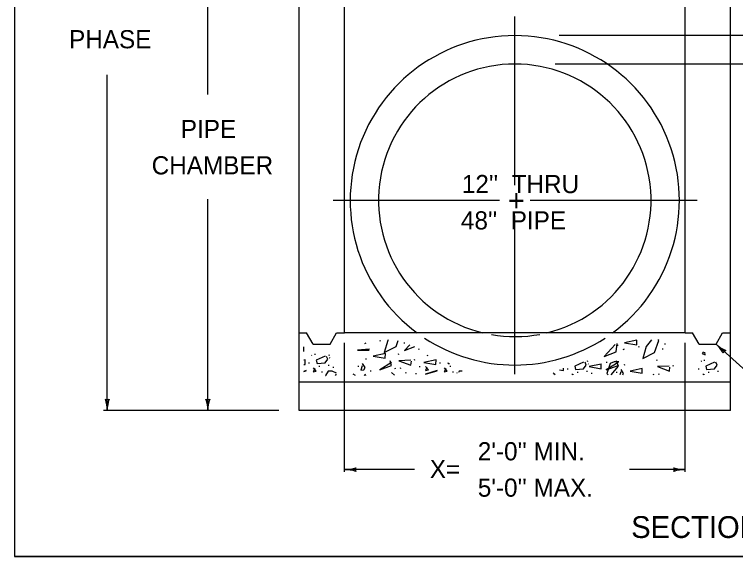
# Model space of a CAD drawing. Extents: x 1007 to 1035.5, y 1000.5 to 1021.5.
# Drawn here: x 1007 to 1014.94, y 1000.5 to 1006.47 of the extents above; entities that cross this region are included whole.
import ezdxf

# ---------------------------------------------------------------- set-up
doc = ezdxf.new("R2010")
doc.units = 0
for name, color, linetype in [('1', 7, 'Continuous'), ('10', 7, 'Continuous'), ('11', 7, 'Continuous'), ('5', 7, 'Continuous')]:
    doc.layers.add(name, color=color, linetype=linetype)

msp = doc.modelspace()

# ---------------------------------------------------------------- linework, layer by layer
at = {"layer": '1'}
for p, q in [((1009.1295, 1005.584), (1009.1295, 1007.0449)), ((1010.1347, 1002.1074), (1010.1347, 1007.0449)), ((1014.8847, 1002.1074), (1014.8847, 1007.0449)), ((1010.6347, 1002.9617), (1010.6347, 1006.5449)), ((1014.3847, 1002.9617), (1014.3847, 1006.5449)), ((1012.5097, 1004.5878), (1012.5097, 1006.4415)), ((1015.8323, 1006.2325), (1012.9993, 1006.2325)), ((1015.5387, 1005.92), (1012.9558, 1005.92)), ((1008.0217, 1002.1074), (1008.0217, 1005.8011)), ((1009.1295, 1002.1074), (1009.1295, 1004.4318)), ((1012.3418, 1004.42), (1010.5097, 1004.42)), ((1014.5175, 1004.42), (1012.6775, 1004.42)), ((1012.5097, 1002.5072), (1012.5097, 1004.2522)), ((1010.1337, 1002.9617), (1010.1347, 1002.9617)), ((1010.1347, 1002.9617), (1010.2168, 1002.9617)), ((1010.289, 1002.8367), (1010.2168, 1002.9617)), ((1010.4753, 1002.8367), (1010.5475, 1002.9617)), ((1010.5475, 1002.9617), (1010.6335, 1002.9617)), ((1014.3847, 1002.9617), (1010.6347, 1002.9617)), ((1014.3837, 1002.9617), (1014.3847, 1002.9617)), ((1014.3847, 1002.9617), (1014.4668, 1002.9617)), ((1014.539, 1002.8367), (1014.4668, 1002.9617)), ((1014.7253, 1002.8367), (1014.7975, 1002.9617)), ((1014.7975, 1002.9617), (1014.8835, 1002.9617)), ((1010.289, 1002.8367), (1010.4753, 1002.8367)), ((1010.6347, 1001.432), (1010.6347, 1002.8508)), ((1014.3847, 1001.432), (1014.3847, 1002.8508)), ((1014.539, 1002.8367), (1014.7253, 1002.8367)), ((1015.5535, 1002.0937), (1014.7253, 1002.8367)), ((1014.8847, 1002.4199), (1010.1347, 1002.4199)), ((1009.9125, 1002.1074), (1007.98, 1002.1074)), ((1014.8847, 1002.1074), (1010.1347, 1002.1074)), ((1011.4042, 1001.4574), (1010.6347, 1001.4574)), ((1014.3847, 1001.4574), (1013.7728, 1001.4574))]:
    msp.add_line(p, q, dxfattribs=at)
for centre, radius, start, end in [((1012.5096, 1004.42), 1.8125, 306.40504, 233.59337), ((1012.5096, 1004.42), 1.5, 283.54979, 256.45013), ((1012.5096, 1004.42), 1.8125, 236.7522, 303.24615), ((1012.5096, 1004.42), 1.5, 260.17355, 280.57199), ((1014.9864, 1003.1277), 0.3909, 228.09051, 228.10274), ((1014.9864, 1003.1277), 0.3909, 228.10274, 246.77152), ((1014.4642, 1002.5457), 0.3909, 29.4499, 48.09663), ((1014.8359, 1002.7374), 0.0313, 96.87734, 178.99403), ((1008.0217, 1002.2561), 0.0313, 228.7746, 310.89129), ((1007.6307, 1002.1074), 0.3909, 0, 18.66878), ((1008.4126, 1002.1074), 0.3909, 161.34716, 179.99389), ((1009.1295, 1002.2561), 0.0313, 228.7746, 310.89129), ((1008.7385, 1002.1074), 0.3909, 0, 18.66878), ((1009.5204, 1002.1074), 0.3909, 161.34716, 179.99389), ((1007.6307, 1002.1074), 0.3909, 359.98778, 0), ((1008.7385, 1002.1074), 0.3909, 359.98778, 0), ((1010.6346, 1001.8484), 0.3909, 269.98778, 270), ((1010.6346, 1001.8484), 0.3909, 270, 288.66878), ((1010.6346, 1001.0665), 0.3909, 71.34716, 89.99389), ((1010.7833, 1001.4574), 0.0313, 138.7746, 220.89129), ((1014.236, 1001.4575), 0.0313, 318.7746, 40.89129), ((1014.3846, 1001.0665), 0.3909, 90, 108.66878), ((1014.3846, 1001.8484), 0.3909, 251.34716, 269.99389), ((1014.3846, 1001.0665), 0.3909, 89.98778, 90)]:
    msp.add_arc(centre, radius, start, end, dxfattribs=at)
at = {"layer": '10'}
for p in [(1007, 1021.5), (1035.5, 1000.5)]:
    msp.add_line(p, (1007, 1000.5), dxfattribs=at)
at = {"layer": '11'}
msp.add_lwpolyline([(1007, 1000.5), (1035.5, 1000.5), (1035.5, 1021.5), (1007, 1021.5)], close=True, dxfattribs=at)
at = {"layer": '5'}
for points in [[(1011.1108, 1002.8784), (1011.072, 1002.7467)], [(1011.1157, 1002.8847), (1011.1108, 1002.8784)], [(1011.2038, 1002.8104), (1011.2265, 1002.8782)], [(1013.8537, 1002.8796), (1013.7192, 1002.8518), (1013.8523, 1002.8283), (1013.8537, 1002.881)], [(1014.0132, 1002.8855), (1013.9565, 1002.8127)], [(1014.0493, 1002.7447), (1014.0938, 1002.8765)], [(1014.0938, 1002.8765), (1014.0862, 1002.8835)], [(1010.1877, 1002.8077), (1010.1853, 1002.8072)], [(1010.1862, 1002.7563), (1010.1877, 1002.8091)], [(1010.87, 1002.8493), (1010.8533, 1002.8423)], [(1011.0322, 1002.8728), (1011.0212, 1002.8713)], [(1011.072, 1002.7467), (1011.2038, 1002.8104)], [(1011.2977, 1002.8489), (1011.2867, 1002.8475)], [(1011.355, 1002.8311), (1011.2967, 1002.7661)], [(1011.2967, 1002.7661), (1011.4095, 1002.8111)], [(1013.6145, 1002.8335), (1013.4952, 1002.7003), (1013.627, 1002.753), (1013.6367, 1002.8432)], [(1013.6473, 1002.824), (1013.6363, 1002.8226)], [(1013.8778, 1002.807), (1013.8667, 1002.8056)], [(1013.9565, 1002.8127), (1013.9177, 1002.6809)], [(1014.1705, 1002.8376), (1014.1593, 1002.8363)], [(1010.1853, 1002.7564), (1010.1862, 1002.7563)], [(1010.3152, 1002.725), (1010.304, 1002.7236)], [(1010.9087, 1002.7811), (1010.7768, 1002.77), (1010.9072, 1002.77)], [(1011.0847, 1002.7342), (1010.9502, 1002.7065), (1011.0833, 1002.6829), (1011.0847, 1002.7356)], [(1011.233, 1002.7264), (1011.222, 1002.725)], [(1011.4577, 1002.7808), (1011.4465, 1002.7794)], [(1013.7155, 1002.7836), (1013.699, 1002.7766)], [(1013.9177, 1002.6809), (1014.0493, 1002.7447)], [(1014.1433, 1002.7832), (1014.1322, 1002.7818)], [(1014.5862, 1002.7529), (1014.5708, 1002.735)], [(1014.5708, 1002.735), (1014.6042, 1002.7183)], [(1014.6042, 1002.7183), (1014.603, 1002.7498)], [(1010.2012, 1002.6633), (1010.1853, 1002.6601)], [(1010.1998, 1002.6121), (1010.2012, 1002.6648)], [(1010.2763, 1002.7153), (1010.2708, 1002.7112)], [(1010.422, 1002.7063), (1010.3235, 1002.6604), (1010.3332, 1002.6244), (1010.4207, 1002.6313), (1010.4497, 1002.6716), (1010.4372, 1002.7034)], [(1010.4683, 1002.7148), (1010.4572, 1002.7134)], [(1010.4762, 1002.6834), (1010.4705, 1002.6862)], [(1010.8767, 1002.6739), (1010.8655, 1002.6726)], [(1011.1537, 1002.6353), (1011.0233, 1002.5548), (1011.1537, 1002.6033), (1011.1383, 1002.6547)], [(1011.3647, 1002.6613), (1011.2343, 1002.6557), (1011.3662, 1002.6058), (1011.3717, 1002.6488)], [(1011.41, 1002.6638), (1011.3988, 1002.6623)], [(1011.6432, 1002.6633), (1011.5087, 1002.6356), (1011.6418, 1002.6121), (1011.6432, 1002.6648)], [(1011.553, 1002.7114), (1011.5418, 1002.71)], [(1013.2675, 1002.6405), (1013.1692, 1002.5947)], [(1013.2953, 1002.6058), (1013.2828, 1002.6377)], [(1013.3138, 1002.6491), (1013.3028, 1002.6477)], [(1013.6462, 1002.6343), (1013.5158, 1002.5538), (1013.6462, 1002.6024), (1013.631, 1002.6538)], [(1013.6032, 1002.6413), (1013.5602, 1002.6246)], [(1013.6545, 1002.6427), (1013.6032, 1002.6413)], [(1013.6503, 1002.5968), (1013.6337, 1002.644)], [(1014.0787, 1002.6607), (1014.0675, 1002.6593)], [(1014.564, 1002.6496), (1014.5583, 1002.6454)], [(1014.6027, 1002.6593), (1014.5917, 1002.6578)], [(1014.7095, 1002.6405), (1014.6112, 1002.5947)], [(1014.7373, 1002.6058), (1014.7248, 1002.6377)], [(1010.1853, 1002.6147), (1010.1998, 1002.6121)], [(1010.2505, 1002.6297), (1010.2393, 1002.6283)], [(1010.3075, 1002.5683), (1010.2908, 1002.5337), (1010.3242, 1002.542), (1010.2937, 1002.5767)], [(1010.3628, 1002.5923), (1010.3517, 1002.5909)], [(1010.4648, 1002.6025), (1010.4538, 1002.6011)], [(1010.516, 1002.5821), (1010.5048, 1002.5807)], [(1010.7917, 1002.5923), (1010.7805, 1002.5909)], [(1010.8298, 1002.6002), (1010.8145, 1002.553), (1010.8478, 1002.5544), (1010.8603, 1002.5822), (1010.834, 1002.6238)], [(1011.1957, 1002.5684), (1011.1845, 1002.5671)], [(1011.2535, 1002.5718), (1011.2423, 1002.5705)], [(1011.4678, 1002.5888), (1011.4568, 1002.5875)], [(1011.5418, 1002.5819), (1011.5252, 1002.5473), (1011.5585, 1002.5556), (1011.528, 1002.5903)], [(1011.6925, 1002.6297), (1011.6813, 1002.6283)], [(1011.7495, 1002.5683), (1011.7328, 1002.5337), (1011.7662, 1002.542), (1011.7357, 1002.5767)], [(1011.7725, 1002.6347), (1011.7752, 1002.6244)], [(1011.7752, 1002.6244), (1011.7898, 1002.6256)], [(1011.8048, 1002.5923), (1011.7937, 1002.5909)], [(1013.0455, 1002.5463), (1013.0462, 1002.5733)], [(1013.096, 1002.5639), (1013.085, 1002.5626)], [(1013.1692, 1002.5947), (1013.1788, 1002.5587)], [(1013.1788, 1002.5587), (1013.2662, 1002.5656)], [(1013.2662, 1002.5656), (1013.2953, 1002.6058)], [(1013.3217, 1002.6177), (1013.3162, 1002.6204)], [(1013.462, 1002.618), (1013.3275, 1002.5903), (1013.4607, 1002.5668), (1013.462, 1002.6194)], [(1013.5248, 1002.6354), (1013.5138, 1002.634)], [(1013.5602, 1002.6246), (1013.5213, 1002.5164)], [(1013.5717, 1002.4996), (1013.6503, 1002.5968)], [(1013.7058, 1002.5164), (1013.6795, 1002.558)], [(1013.7223, 1002.6082), (1013.7112, 1002.6068)], [(1013.9133, 1002.5691), (1013.7788, 1002.5413), (1013.912, 1002.5178), (1013.9133, 1002.5705)], [(1014.2103, 1002.5955), (1014.0798, 1002.5899), (1014.2117, 1002.54), (1014.2172, 1002.583)], [(1014.2557, 1002.598), (1014.2445, 1002.5966)], [(1014.538, 1002.5639), (1014.527, 1002.5626)], [(1014.6112, 1002.5947), (1014.6208, 1002.5587)], [(1014.6208, 1002.5587), (1014.7082, 1002.5656)], [(1014.7082, 1002.5656), (1014.7373, 1002.6058)], [(1010.214, 1002.5461), (1010.1853, 1002.5376)], [(1010.1853, 1002.5354), (1010.214, 1002.5433)], [(1010.3935, 1002.531), (1010.3823, 1002.5296)], [(1010.4553, 1002.5419), (1010.4262, 1002.492)], [(1010.4262, 1002.492), (1010.429, 1002.4917)], [(1010.4968, 1002.5419), (1010.4553, 1002.5419)], [(1010.5455, 1002.5198), (1010.4968, 1002.5419)], [(1010.5363, 1002.4923), (1010.5468, 1002.5073)], [(1010.7552, 1002.4936), (1010.7298, 1002.5087)], [(1010.8645, 1002.5087), (1010.8522, 1002.4941)], [(1010.8687, 1002.4962), (1010.8533, 1002.4962)], [(1010.8702, 1002.4942), (1010.8687, 1002.4962)], [(1010.9277, 1002.5413), (1010.9167, 1002.5398)], [(1011.1857, 1002.496), (1011.1525, 1002.5239)], [(1011.3147, 1002.5208), (1011.3037, 1002.5194)], [(1011.427, 1002.5106), (1011.416, 1002.5092)], [(1011.656, 1002.5461), (1011.5257, 1002.5073), (1011.656, 1002.5433)], [(1011.8355, 1002.531), (1011.8243, 1002.5296)], [(1011.8767, 1002.5217), (1011.871, 1002.5212)], [(1011.871, 1002.5212), (1011.8753, 1002.5212)], [(1011.8973, 1002.5419), (1011.888, 1002.526)], [(1011.9293, 1002.5419), (1011.8973, 1002.5419)], [(1012.9537, 1002.4996), (1012.9332, 1002.5229)], [(1012.9455, 1002.5162), (1012.9375, 1002.4996)], [(1013.0028, 1002.5539), (1013.0455, 1002.5463)], [(1013.1492, 1002.4996), (1013.1392, 1002.5109)], [(1013.153, 1002.5026), (1013.1517, 1002.4996)], [(1013.2083, 1002.5265), (1013.1973, 1002.5252)], [(1013.3105, 1002.5368), (1013.2993, 1002.5353)], [(1013.3615, 1002.5163), (1013.3503, 1002.5149)], [(1013.5213, 1002.5164), (1013.5377, 1002.4996)], [(1013.6372, 1002.5265), (1013.6262, 1002.5252)], [(1013.6753, 1002.5344), (1013.6642, 1002.4996)], [(1013.6983, 1002.4996), (1013.7058, 1002.5164)], [(1014.0412, 1002.5027), (1014.03, 1002.5013)], [(1014.099, 1002.5061), (1014.088, 1002.5048)], [(1014.5912, 1002.4996), (1014.5812, 1002.5109)], [(1014.595, 1002.5026), (1014.5935, 1002.4996)], [(1014.6503, 1002.5265), (1014.6393, 1002.5252)], [(1014.7525, 1002.5368), (1014.7413, 1002.5353)]]:
    msp.add_lwpolyline(points, dxfattribs=at)

# ---------------------------------------------------------------- texts
at = {"layer": '1'}
for s, height, p in [('PHASE', 0.2, (1007.6015, 1006.0934)), ('PIPE', 0.2, (1008.832, 1005.1057)), ('CHAMBER', 0.2, (1008.5115, 1004.7057)), ("12''  THRU", 0.2, (1011.9267, 1004.4996)), ('+', 0.24, (1012.4322, 1004.3)), ("48''  PIPE", 0.2, (1011.9163, 1004.0996)), ("2'-0'' MIN.", 0.2, (1012.1022, 1001.5588)), ('X=', 0.2, (1011.5733, 1001.3633)), ("5'-0'' MAX.", 0.2, (1012.1022, 1001.1588)), ('SECTION A-A', 0.24, (1013.791, 1000.7047))]:
    msp.add_text(s, height=height, dxfattribs=at).set_placement(p)

doc.saveas('drawing.dxf')
